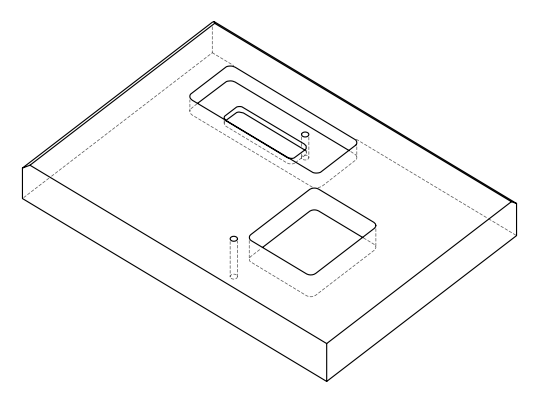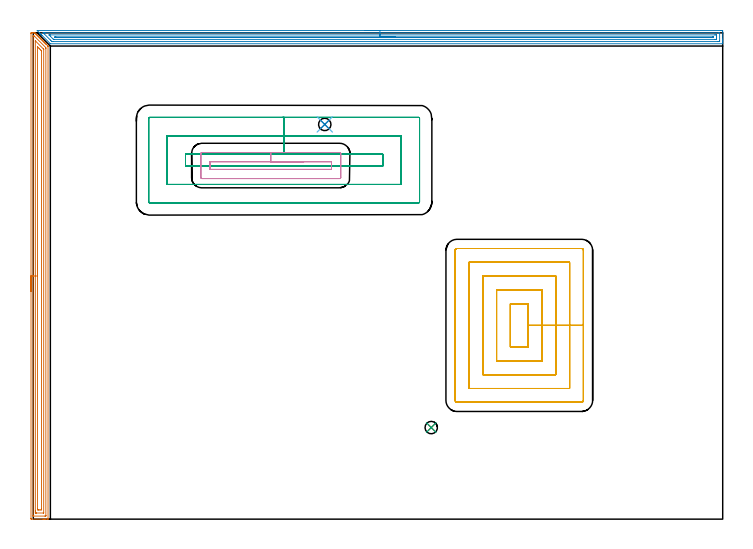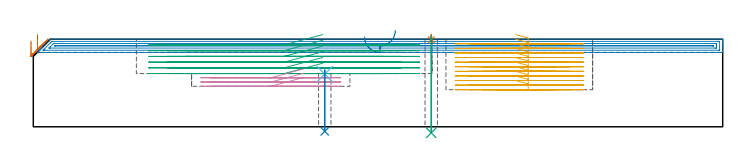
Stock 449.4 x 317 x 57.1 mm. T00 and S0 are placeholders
(PLAN: 9 operations, 5 tool changes, 68.4 min)
(1 AREA_MILL | FG_CHAMFER_SURFACE | UGT0205_001 | 10.31 min | 19528 mm3)
(2 AREA_MILL_1 | FG_CHAMFER_SURFACE_1 | UGT0205_001 | 14.32 min | 16314 mm3)
(3 MILL_RECTANGULAR_POCKET | POCKET_RECTANGULAR_STRAIGHT | UGT0201_008 | Follow Part, ap 4, ae 75% | 14.2 min | 307954 mm3)
(4 MILL_RECTANGULAR_POCKET_1 | POCKET_RECTANGULAR_STRAIGHT_1 | NXT0201_011 | Follow Part, ap 3, ae 75% | 2.62 min | 24533 mm3)
(5 MILL_RECTANGULAR_POCKET_2 | POCKET_RECTANGULAR_STRAIGHT_2 | NXT0201_011 | Follow Part, ap 3, ae 75% | 26.43 min | 351525 mm3)
(6 SPOT_DRILL | STEP1HOLE | NXT0321_9005460120000 | 0.03 min | 16 mm3)
(7 SPOT_DRILL_1 | STEP1HOLE_1 | NXT0321_9005460120000 | 0.03 min | 28 mm3)
(8 DRILL_THROUGH_HOLE_INTO_CENTER | STEP1HOLE | NXT0301_052 | 0.16 min | 1742 mm3)
(9 DRILL_THROUGH_HOLE_INTO_CENTER_1 | STEP1HOLE_1 | UGT0301_476 | 0.25 min | 2925 mm3)
(TOOL UGT0205_001 | Chamfer Mill 20 x 3 x 45 deg. | D20 FL50 Z2)
(TOOL UGT0201_008 | End Mill 16 mm | D16 FL32 Z4)
(TOOL NXT0201_011 | ENDMILL 12mm [2P460-1200-NA 1630] | D12 FL38 Z6)
(TOOL NXT0321_9005460120000 | NC Spot Drill, 142deg, 12mm, Carbide, Uncoated | D12 PA142 FL30 Z2)
(TOOL NXT0301_052 | Carbide Drill 8.1mm [860.1-0810-024A1-MM 2214] | D8.1 PA140 FL47 Z2)
(TOOL UGT0301_476 | Carbide Drill 8.1 mm | D8.1 PA118 FL75 Z2)
(OP 1 AREA_MILL)
G17 G21 G94 G90
T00 M6
G54
G17 G0 G90 X-1.5 Y148.5 S1061 M3
G43 Z67.1 H0
Z56.
G94 G1 Y148.538 Z55.128 F250.
Y148.652 Z54.263
Y148.841 Z53.412
Y149.103 Z52.58
Y149.437 Z51.774
Y149.84 Z51.
Y150.308 Z50.264
Y150.839 Z49.572
Y151.429 Z48.929
Y152.072 Z48.34
Y152.764 Z47.808
Y153.5 Z47.34
Y154.274 Z46.937
Y155.08 Z46.603
Y155.912 Z46.341
Y156.763 Z46.152
Y157.628 Z46.038
Y158.5 Z46.
X-1.499 Y316.531 Z46.001
X-1.496 Y316.846 Z46.004
X-1.491 Y316.998 Z46.005
X-1.178 Y317. Z46.319
X-0.869 Z46.627
X-0.25 Z47.249
X0.026 Z47.525
X0.998 Z48.497
X1.006 Y316.994 Z48.505
X1.132 Y316.868 Z48.631
X1.218 Y316.784 Z48.714
X1.303 Y316.697 Z48.803
X1.431 Y316.569 Z48.93
X1.516 Y316.486 Z49.012
X1.601 Y316.4 Z49.1
X1.73 Y316.271 Z49.229
X1.814 Y316.188 Z49.31
X1.898 Y316.102 Z49.397
X2.029 Y315.972 Z49.528
X2.112 Y315.889 Z49.608
X2.196 Y315.805 Z49.695
X2.328 Y315.673 Z49.827
X2.41 Y315.591 Z49.907
X2.493 Y315.507 Z49.992
X2.626 Y315.374 Z50.126
X2.709 Y315.293 Z50.205
X2.79 Y315.21 Z50.289
X2.925 Y315.075 Z50.424
X3.007 Y314.995 Z50.503
X3.088 Y314.913 Z50.587
X3.224 Y314.776 Z50.723
X3.305 Y314.697 Z50.801
X3.385 Y314.615 Z50.884
X3.523 Y314.477 Z51.022
X3.603 Y314.399 Z51.099
X3.682 Y314.318 Z51.182
X3.822 Y314.179 Z51.321
X3.901 Y314.101 Z51.397
X3.98 Y314.021 Z51.479
X4.121 Y313.88 Z51.62
X4.199 Y313.803 Z51.695
X4.277 Y313.723 Z51.776
X4.419 Y313.581 Z51.919
X4.497 Y313.505 Z51.993
X4.574 Y313.426 Z52.074
X4.718 Y313.282 Z52.217
X4.795 Y313.207 Z52.291
X4.872 Y313.129 Z52.371
X5.017 Y312.983 Z52.516
X5.093 Y312.908 Z52.59
X5.169 Y312.831 Z52.668
X5.316 Y312.684 Z52.815
X5.391 Y312.61 Z52.888
X5.467 Y312.534 Z52.966
X5.615 Y312.386 Z53.114
X5.69 Y312.312 Z53.186
X5.764 Y312.237 Z53.263
X5.914 Y312.087 Z53.413
X5.988 Y312.014 Z53.484
X6.061 Y311.939 Z53.56
X6.212 Y311.788 Z53.712
X6.286 Y311.716 Z53.782
X6.359 Y311.642 Z53.858
X6.511 Y311.489 Z54.01
X6.584 Y311.418 Z54.08
X6.656 Y311.344 Z54.155
X6.81 Y311.19 Z54.309
X6.882 Y311.12 Z54.378
X6.953 Y311.047 Z54.452
X7.109 Y310.891 Z54.608
X7.18 Y310.822 Z54.676
X7.251 Y310.75 Z54.75
X7.408 Y310.593 Z54.907
X7.478 Y310.524 Z54.975
X7.548 Y310.452 Z55.047
X7.707 Y310.294 Z55.206
X7.776 Y310.225 Z55.273
X7.845 Y310.155 Z55.345
X8.006 Y309.995 Z55.505
X8.074 Y309.927 Z55.571
X8.143 Y309.858 Z55.642
X8.304 Y309.696 Z55.803
X8.372 Y309.629 Z55.869
X8.44 Y309.56 Z55.939
X8.603 Y309.397 Z56.102
X8.671 Y309.331 Z56.167
X8.738 Y309.263 Z56.237
X9.565 Y308.436 Z57.063
X9.595 Y308.404 Z57.093
X9.596 Y308.397 Z57.095
X9.6 Y308.371 Z57.1
Y0.154
X9.597 Y0.01 Z57.088
X9.539 Y0.007 Z57.031
X9.163 Y0. Z56.663
X7.765 Z55.262
X7.18 Z54.676
X6.871 Z54.368
X6.286 Z53.78
X-1.162 Y0.001 Z46.335
X-1.492 Y0.01 Z46.006
X-1.499 Y0.337 Z45.999
Y0.355
X-1.5 Y158.5 Z46.
X-0.086 Z47.414
X-0.085 Y314.615 Z47.415
X-0.084 Y314.725 Z47.416
X-0.079 Y314.837 Z47.421
X-0.065 Y314.99 Z47.435
X0.026 Y314.992 Z47.526
X0.545 Y314.99 Z48.045
X0.925 Y314.625 Z48.425
X8.074 Y307.476 Z55.574
X8.179 Y307.359 Z55.679
X8.184 Y306.92 Z55.684
X8.185 Y306.698 Z55.685
Y2.384
X8.184 Y2.275 Z55.684
X8.179 Y2.163 Z55.679
X8.164 Y2.01 Z55.664
X8.074 Y2.007 Z55.574
X7.565 Y2.001 Z55.065
X-0.029 Z47.471
X-0.063 Y2.005 Z47.437
X-0.076 Y2.009 Z47.424
X-0.079 Y2.052 Z47.421
X-0.085 Y2.273 Z47.415
X-0.086 Y2.384 Z47.414
Y2.496
Y158.5
X1.328 Z48.828
X1.329 Y311.531 Z48.829
X1.33 Y311.693 Z48.83
X1.332 Y311.75 Z48.832
X1.333 Y311.753 Z48.833
X1.35 Y311.74 Z48.85
X1.41 Y311.686 Z48.91
X1.573 Y311.527 Z49.073
X6.513 Y306.587 Z54.013
X6.739 Y306.353 Z54.239
X6.765 Y306.323 Z54.265
X6.767 Y306.313 Z54.267
X6.77 Y306.284 Z54.27
X6.771 Y306.223 Z54.271
Y306.102
Y4.169
X6.769 Y4.048 Z54.269
X6.767 Y4.019 Z54.267
X6.766 Y4.012 Z54.266
X6.736 Y4.009 Z54.236
X6.624 Y4.003 Z54.124
X6.454 Y4. Z53.954
X1.983 Z49.483
X1.814 Y4.002 Z49.314
X1.645 Y4.006 Z49.145
X1.335 Y4.017 Z48.835
X1.333 Y4.169 Z48.833
X1.33 Y4.652 Z48.83
X1.329 Y5.061 Z48.829
X1.328 Y5.545 Z48.828
Y158.5
X2.743 Z50.243
Y307.479
X2.75 Y307.862 Z50.25
X2.751 Y307.889 Z50.251
X2.782 Y307.863 Z50.282
X2.829 Y307.82 Z50.329
X3.603 Y307.049 Z51.103
X4.065 Y306.587 Z51.565
X4.497 Y306.151 Z51.997
X4.945 Y305.695 Z52.445
X5.35 Y305.26 Z52.85
X5.357 Y304.837 Z52.857
Y304.802
Y6.879
X5.356 Y6.845 Z52.856
X5.337 Y6.007 Z52.837
X4.45 Y6. Z51.95
X3.603 Z51.103
X3.555 Z51.055
X2.761 Y6.01 Z50.261
X2.743 Y6.81 Z50.243
Y6.845
Y158.5
Y159.371 Z50.281
Y160.236 Z50.395
Y161.088 Z50.583
Y161.92 Z50.846
Y162.726 Z51.18
Y163.5 Z51.582
Y164.236 Z52.051
Y164.928 Z52.582
Y165.571 Z53.172
Y166.16 Z53.815
Y166.691 Z54.507
Y167.16 Z55.243
Y167.563 Z56.016
Y167.897 Z56.822
Y168.159 Z57.654
Y168.348 Z58.506
Y168.462 Z59.371
Y168.5 Z60.243
G0 Z67.1
M5
M2
(OP 2 AREA_MILL_1)
G17 G21 G94 G90
T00 M6
G54
G17 G0 G90 X215.95 Y318.5 S1061 M3
G43 Z67.1 H0
Z58.5
G94 G1 X215.988 Z57.628 F250.
X216.102 Z56.763
X216.291 Z55.912
X216.553 Z55.08
X216.887 Z54.274
X217.29 Z53.5
X217.758 Z52.764
X218.29 Z52.072
X218.879 Z51.429
X219.522 Z50.84
X220.214 Z50.308
X220.95 Z49.84
X221.724 Z49.437
X222.53 Z49.103
X223.362 Z48.841
X224.213 Z48.652
X225.078 Z48.538
X225.95 Z48.5
X448.416
X448.785 Y318.499 Z48.501
X449.151 Y318.496 Z48.502
X449.39 Y318.493 Z48.505
X449.4 Y318.138 Z48.859
Y312.887 Z54.107
Y312.342 Z54.655
Y312.012 Z54.984
Y311.467 Z55.529
Y311.137 Z55.857
Y310.173 Z56.827
X449.397 Y310.034 Z56.959
X449.39 Y309.902 Z57.088
X449.232 Y309.9 Z57.1
X11.153
X11.105 Y309.905 Z57.091
X11.075 Y309.927 Z57.07
X10.872 Y310.128 Z56.872
X5.619 Y315.38 Z51.618
X5.485 Y315.513 Z51.483
X5.348 Y315.651 Z51.347
X5.19 Y315.808 Z51.189
X5.048 Y315.95 Z51.045
X4.901 Y316.098 Z50.9
X4.762 Y316.237 Z50.76
X4.61 Y316.388 Z50.607
X4.455 Y316.544 Z50.453
X4.333 Y316.666 Z50.332
X4.172 Y316.825 Z50.169
X4.008 Y316.991 Z50.007
X2.508 Y318.492 Z48.506
X2.62 Y318.498 Z48.502
X2.668 Y318.499 Z48.501
X2.766 Y318.5 Z48.5
X225.95
Y317.086 Z49.914
X446.999 Y317.085 Z49.915
X447.181 Y317.084 Z49.916
X447.348 Y317.08 Z49.92
X447.383 Y317.079 Z49.921
X447.39 Y317.059 Z49.941
X447.394 Y317.03 Z49.97
X447.399 Y316.871 Z50.129
X447.4 Y311.62 Z55.38
X447.397 Y311.488 Z55.512
X447.394 Y311.384 Z55.616
X447.39 Y311.321 Z55.679
X447.354 Y311.32 Z55.68
X446.999 Y311.316 Z55.684
X446.818 Y311.315 Z55.685
X446.106 Y311.314 Z55.686
X12.758
X12.402 Y311.316 Z55.684
X12.225 Y311.319 Z55.681
X12.14 Y311.321 Z55.679
X12.046 Y311.409 Z55.591
X11.438 Y312.012 Z54.988
X11.153 Y312.297 Z54.703
X7.062 Y316.388 Z50.612
X6.687 Y316.765 Z50.235
X6.435 Y317.027 Z49.973
X6.386 Y317.079 Z49.921
X6.474 Y317.081 Z49.919
X6.687 Y317.084 Z49.916
X6.868 Y317.085 Z49.915
X7.581 Y317.086 Z49.914
X225.95
Y315.672 Z51.328
X444.319 Y315.671 Z51.329
X445.052 Y315.67 Z51.33
X445.213 Y315.668 Z51.332
X445.366 Y315.665 Z51.335
X445.39 Y315.513 Z51.487
X445.396 Y315.333 Z51.667
X445.399 Y314.638 Z52.362
X445.4 Y314.454 Z52.546
Y313.579 Z53.421
X445.399 Y312.887 Z54.113
X445.396 Y312.796 Z54.204
X445.392 Y312.751 Z54.249
X445.389 Y312.735 Z54.265
X445.37 Y312.733 Z54.267
X445.213 Y312.731 Z54.269
X444.482 Y312.729 Z54.271
X444.319 Y312.728 Z54.272
X13.832 Y312.729 Z54.271
X13.67 Y312.731 Z54.269
X13.346 Y312.736 Z54.264
X13.168 Y312.743 Z54.257
X13.117 Y312.789 Z54.211
X13.013 Y312.887 Z54.113
X11.153 Y314.746 Z52.254
X10.39 Y315.513 Z51.487
X10.26 Y315.647 Z51.353
X10.254 Y315.666 Z51.334
X11.153 Y315.671 Z51.329
X225.95 Y315.672 Z51.328
Y314.257 Z52.743
X443.038
X443.097 Y314.256 Z52.744
X443.214 Y314.253 Z52.747
X443.39 Y314.245 Z52.755
X443.392 Y314.2 Z52.8
X443.39 Y314.155 Z52.845
X443.214 Y314.147 Z52.853
X443.097 Y314.144 Z52.856
X443.038 Y314.143 Z52.857
X15.114
X14.726 Y314.144 Z52.856
X14.334 Y314.147 Z52.853
X14.225 Y314.15 Z52.85
X14.156 Y314.205 Z52.795
X14.113 Y314.245 Z52.755
X14.11 Y314.25 Z52.75
X14.124 Y314.253 Z52.747
X14.162 Y314.256 Z52.744
X14.221 Y314.257 Z52.743
X14.608
X225.95
X226.822 Z52.781
X227.686 Z52.895
X228.538 Z53.083
X229.37 Z53.346
X230.176 Z53.68
X230.95 Z54.082
X231.686 Z54.551
X232.378 Z55.082
X233.021 Z55.672
X233.61 Z56.315
X234.141 Z57.007
X234.61 Z57.743
X235.013 Z58.516
X235.347 Z59.322
X235.609 Z60.154
X235.798 Z61.006
X235.912 Z61.871
X235.95 Z62.743
G0 Z67.1
M5
M2
(OP 3 MILL_RECTANGULAR_POCKET)
G17 G21 G94 G90
T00 M6
G54
G17 G0 G90 X188.629 Y237.9 S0 M3
G43 Z67.1 H0
Z60.1
G94 G1 X163.5 Z53.367 F250.
X99.2 F500.
Y230.2
X227.8
Y237.9
X163.5
Y249.9
X87.2
Y218.2
X239.8
Y249.9
X163.5
Y261.9
X75.8
G3 X75.2 Y261.3 R0.6
G1 Y206.8
G3 X75.8 Y206.2 R0.6
G1 X251.2
G3 X251.8 Y206.8 R0.6
G1 Y261.3
G3 X251.2 Y261.9 R0.6
G1 X163.5
X162.5
G0 X188.629 Y237.9 Z56.367
G1 X163.5 Z49.633 F250.
X99.2 F500.
Y230.2
X227.8
Y237.9
X163.5
Y249.9
X87.2
Y218.2
X239.8
Y249.9
X163.5
Y261.9
X75.8
G3 X75.2 Y261.3 R0.6
G1 Y206.8
G3 X75.8 Y206.2 R0.6
G1 X251.2
G3 X251.8 Y206.8 R0.6
G1 Y261.3
G3 X251.2 Y261.9 R0.6
G1 X163.5
X162.5
G0 X188.629 Y237.9 Z52.633
G1 X163.5 Z45.9 F250.
X99.2 F500.
Y230.2
X227.8
Y237.9
X163.5
Y249.9
X87.2
Y218.2
X239.8
Y249.9
X163.5
Y261.9
X75.8
G3 X75.2 Y261.3 R0.6
G1 Y206.8
G3 X75.8 Y206.2 R0.6
G1 X251.2
G3 X251.8 Y206.8 R0.6
G1 Y261.3
G3 X251.2 Y261.9 R0.6
G1 X163.5
X162.5
G0 X188.629 Y237.9 Z48.9
G1 X163.5 Z42.167 F250.
X99.2 F500.
Y230.2
X227.8
Y237.9
X163.5
Y249.9
X87.2
Y218.2
X239.8
Y249.9
X163.5
Y261.9
X75.8
G3 X75.2 Y261.3 R0.6
G1 Y206.8
G3 X75.8 Y206.2 R0.6
G1 X251.2
G3 X251.8 Y206.8 R0.6
G1 Y261.3
G3 X251.2 Y261.9 R0.6
G1 X163.5
X162.5
G0 X188.629 Y237.9 Z45.167
G1 X163.5 Z38.433 F250.
X99.2 F500.
Y230.2
X227.8
Y237.9
X163.5
Y249.9
X87.2
Y218.2
X239.8
Y249.9
X163.5
Y261.9
X75.8
G3 X75.2 Y261.3 R0.6
G1 Y206.8
G3 X75.8 Y206.2 R0.6
G1 X251.2
G3 X251.8 Y206.8 R0.6
G1 Y261.3
G3 X251.2 Y261.9 R0.6
G1 X163.5
X162.5
G0 X188.629 Y237.9 Z41.433
G1 X163.5 Z34.7 F250.
X99.2 F500.
Y230.2
X227.8
Y237.9
X163.5
Y249.9
X87.2
Y218.2
X239.8
Y249.9
X163.5
Y261.9
X75.8
G3 X75.2 Y261.3 R0.6
G1 Y206.8
G3 X75.8 Y206.2 R0.6
G1 X251.2
G3 X251.8 Y206.8 R0.6
G1 Y261.3
G3 X251.2 Y261.9 R0.6
G1 X163.5
X162.5
G0 Z67.1
M5
M2
(OP 4 MILL_RECTANGULAR_POCKET_1)
G17 G21 G94 G90
T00 M6
G54
G17 G0 G90 X176.412 Y233. S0 M3
G43 Z67.1 H1
Z37.773
G94 G1 X154.8 Z31.982 F250.
X115.2 F500.
Y228.
X194.4
Y233.
X154.8
Y239.
X109.9
G3 X109.2 Y238.3 R0.7
G1 Y222.7
G3 X109.9 Y222. R0.7
G1 X199.7
G3 X200.4 Y222.7 R0.7
G1 Y238.3
G3 X199.7 Y239. R0.7
G1 X154.8
X153.8
G0 X176.412 Y233. Z34.982
G1 X154.8 Z29.191 F250.
X115.2 F500.
Y228.
X194.4
Y233.
X154.8
Y239.
X109.9
G3 X109.2 Y238.3 R0.7
G1 Y222.7
G3 X109.9 Y222. R0.7
G1 X199.7
G3 X200.4 Y222.7 R0.7
G1 Y238.3
G3 X199.7 Y239. R0.7
G1 X154.8
X153.8
G0 X176.412 Y233. Z32.191
G1 X154.8 Z26.4 F250.
X115.2 F500.
Y228.
X194.4
Y233.
X154.8
Y239.
X109.9
G3 X109.2 Y238.3 R0.7
G1 Y222.7
G3 X109.9 Y222. R0.7
G1 X199.7
G3 X200.4 Y222.7 R0.7
G1 Y238.3
G3 X199.7 Y239. R0.7
G1 X154.8
X153.8
G0 Z67.1
M5
M2
(OP 5 MILL_RECTANGULAR_POCKET_2)
G17 G21 G94 G90
T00 M6
G54
G17 G0 G90 X314.342 Y112.2 S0 M3
G43 Z67.1 H1
Z60.1
G94 G1 X322.6 Z57.887 F250.
Y126.3 Z54.109
Y140.4 F500.
X311.
Y112.2
X322.6
Y126.3
X331.6
Y149.4
X302.
Y103.2
X331.6
Y126.3
X340.6
Y158.4
X293.
Y94.2
X340.6
Y126.3
X349.6
Y167.4
X284.
Y85.2
X349.6
Y126.3
X358.6
Y175.2
G3 X357.4 Y176.4 R1.2
G1 X276.2
G3 X275. Y175.2 R1.2
G1 Y77.4
G3 X276.2 Y76.2 R1.2
G1 X357.4
G3 X358.6 Y77.4 R1.2
G1 Y126.3
Y127.3
G0 X314.342 Y112.2 Z57.109
G1 X322.6 Z54.896 F250.
Y126.3 Z51.118
Y140.4 F500.
X311.
Y112.2
X322.6
Y126.3
X331.6
Y149.4
X302.
Y103.2
X331.6
Y126.3
X340.6
Y158.4
X293.
Y94.2
X340.6
Y126.3
X349.6
Y167.4
X284.
Y85.2
X349.6
Y126.3
X358.6
Y175.2
G3 X357.4 Y176.4 R1.2
G1 X276.2
G3 X275. Y175.2 R1.2
G1 Y77.4
G3 X276.2 Y76.2 R1.2
G1 X357.4
G3 X358.6 Y77.4 R1.2
G1 Y126.3
Y127.3
G0 X314.342 Y112.2 Z54.118
G1 X322.6 Z51.905 F250.
Y126.3 Z48.127
Y140.4 F500.
X311.
Y112.2
X322.6
Y126.3
X331.6
Y149.4
X302.
Y103.2
X331.6
Y126.3
X340.6
Y158.4
X293.
Y94.2
X340.6
Y126.3
X349.6
Y167.4
X284.
Y85.2
X349.6
Y126.3
X358.6
Y175.2
G3 X357.4 Y176.4 R1.2
G1 X276.2
G3 X275. Y175.2 R1.2
G1 Y77.4
G3 X276.2 Y76.2 R1.2
G1 X357.4
G3 X358.6 Y77.4 R1.2
G1 Y126.3
Y127.3
G0 X314.342 Y112.2 Z51.127
G1 X322.6 Z48.914 F250.
Y126.3 Z45.136
Y140.4 F500.
X311.
Y112.2
X322.6
Y126.3
X331.6
Y149.4
X302.
Y103.2
X331.6
Y126.3
X340.6
Y158.4
X293.
Y94.2
X340.6
Y126.3
X349.6
Y167.4
X284.
Y85.2
X349.6
Y126.3
X358.6
Y175.2
G3 X357.4 Y176.4 R1.2
G1 X276.2
G3 X275. Y175.2 R1.2
G1 Y77.4
G3 X276.2 Y76.2 R1.2
G1 X357.4
G3 X358.6 Y77.4 R1.2
G1 Y126.3
Y127.3
G0 X314.342 Y112.2 Z48.136
G1 X322.6 Z45.923 F250.
Y126.3 Z42.145
Y140.4 F500.
X311.
Y112.2
X322.6
Y126.3
X331.6
Y149.4
X302.
Y103.2
X331.6
Y126.3
X340.6
Y158.4
X293.
Y94.2
X340.6
Y126.3
X349.6
Y167.4
X284.
Y85.2
X349.6
Y126.3
X358.6
Y175.2
G3 X357.4 Y176.4 R1.2
G1 X276.2
G3 X275. Y175.2 R1.2
G1 Y77.4
G3 X276.2 Y76.2 R1.2
G1 X357.4
G3 X358.6 Y77.4 R1.2
G1 Y126.3
Y127.3
G0 X314.342 Y112.2 Z45.145
G1 X322.6 Z42.933 F250.
Y126.3 Z39.155
Y140.4 F500.
X311.
Y112.2
X322.6
Y126.3
X331.6
Y149.4
X302.
Y103.2
X331.6
Y126.3
X340.6
Y158.4
X293.
Y94.2
X340.6
Y126.3
X349.6
Y167.4
X284.
Y85.2
X349.6
Y126.3
X358.6
Y175.2
G3 X357.4 Y176.4 R1.2
G1 X276.2
G3 X275. Y175.2 R1.2
G1 Y77.4
G3 X276.2 Y76.2 R1.2
G1 X357.4
G3 X358.6 Y77.4 R1.2
G1 Y126.3
Y127.3
G0 X314.342 Y112.2 Z42.155
G1 X322.6 Z39.942 F250.
Y126.3 Z36.164
Y140.4 F500.
X311.
Y112.2
X322.6
Y126.3
X331.6
Y149.4
X302.
Y103.2
X331.6
Y126.3
X340.6
Y158.4
X293.
Y94.2
X340.6
Y126.3
X349.6
Y167.4
X284.
Y85.2
X349.6
Y126.3
X358.6
Y175.2
G3 X357.4 Y176.4 R1.2
G1 X276.2
G3 X275. Y175.2 R1.2
G1 Y77.4
G3 X276.2 Y76.2 R1.2
G1 X357.4
G3 X358.6 Y77.4 R1.2
G1 Y126.3
Y127.3
G0 X314.342 Y112.2 Z39.164
G1 X322.6 Z36.951 F250.
Y126.3 Z33.173
Y140.4 F500.
X311.
Y112.2
X322.6
Y126.3
X331.6
Y149.4
X302.
Y103.2
X331.6
Y126.3
X340.6
Y158.4
X293.
Y94.2
X340.6
Y126.3
X349.6
Y167.4
X284.
Y85.2
X349.6
Y126.3
X358.6
Y175.2
G3 X357.4 Y176.4 R1.2
G1 X276.2
G3 X275. Y175.2 R1.2
G1 Y77.4
G3 X276.2 Y76.2 R1.2
G1 X357.4
G3 X358.6 Y77.4 R1.2
G1 Y126.3
Y127.3
G0 X314.342 Y112.2 Z36.173
G1 X322.6 Z33.96 F250.
Y126.3 Z30.182
Y140.4 F500.
X311.
Y112.2
X322.6
Y126.3
X331.6
Y149.4
X302.
Y103.2
X331.6
Y126.3
X340.6
Y158.4
X293.
Y94.2
X340.6
Y126.3
X349.6
Y167.4
X284.
Y85.2
X349.6
Y126.3
X358.6
Y175.2
G3 X357.4 Y176.4 R1.2
G1 X276.2
G3 X275. Y175.2 R1.2
G1 Y77.4
G3 X276.2 Y76.2 R1.2
G1 X357.4
G3 X358.6 Y77.4 R1.2
G1 Y126.3
Y127.3
G0 X314.342 Y112.2 Z33.182
G1 X322.6 Z30.969 F250.
Y126.3 Z27.191
Y140.4 F500.
X311.
Y112.2
X322.6
Y126.3
X331.6
Y149.4
X302.
Y103.2
X331.6
Y126.3
X340.6
Y158.4
X293.
Y94.2
X340.6
Y126.3
X349.6
Y167.4
X284.
Y85.2
X349.6
Y126.3
X358.6
Y175.2
G3 X357.4 Y176.4 R1.2
G1 X276.2
G3 X275. Y175.2 R1.2
G1 Y77.4
G3 X276.2 Y76.2 R1.2
G1 X357.4
G3 X358.6 Y77.4 R1.2
G1 Y126.3
Y127.3
G0 X314.342 Y112.2 Z30.191
G1 X322.6 Z27.978 F250.
Y126.3 Z24.2
Y140.4 F500.
X311.
Y112.2
X322.6
Y126.3
X331.6
Y149.4
X302.
Y103.2
X331.6
Y126.3
X340.6
Y158.4
X293.
Y94.2
X340.6
Y126.3
X349.6
Y167.4
X284.
Y85.2
X349.6
Y126.3
X358.6
Y175.2
G3 X357.4 Y176.4 R1.2
G1 X276.2
G3 X275. Y175.2 R1.2
G1 Y77.4
G3 X276.2 Y76.2 R1.2
G1 X357.4
G3 X358.6 Y77.4 R1.2
G1 Y126.3
Y127.3
G0 Z67.1
M5
M2
(OP 6 SPOT_DRILL)
G17 G21 G94 G90
T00 M6
G54
G17 G0 G90 X190. Y257.3 S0 M3
G43 Z67.1 H0
G94 G81 G98 Z34.351 F250. R37.7
G80
M5
M2
(OP 7 SPOT_DRILL_1)
G17 G21 G94 G90
T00 M6
G54
G17 G0 G90 X259.4 Y59.7 S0 M3
G43 Z67.1 H0
G94 G81 G98 Z56.751 F250. R60.1
G80
M5
M2
(OP 8 DRILL_THROUGH_HOLE_INTO_CENTER)
G17 G21 G94 G90
T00 M6
G54
G17 G0 G90 X190. Y257.3 S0 M3
G43 Z67.1 H1
G94 G73 G98 Z-2.974 F250. Q7.535 R36.7
G80
M5
M2
(OP 9 DRILL_THROUGH_HOLE_INTO_CENTER_1)
G17 G21 G94 G90
T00 M6
G54
G17 G0 G90 X259.4 Y59.7 S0 M3
G43 Z67.1 H0
G94 G73 G98 Z-3.933 F250. Q7.629 R59.1
G80
M5
M2
